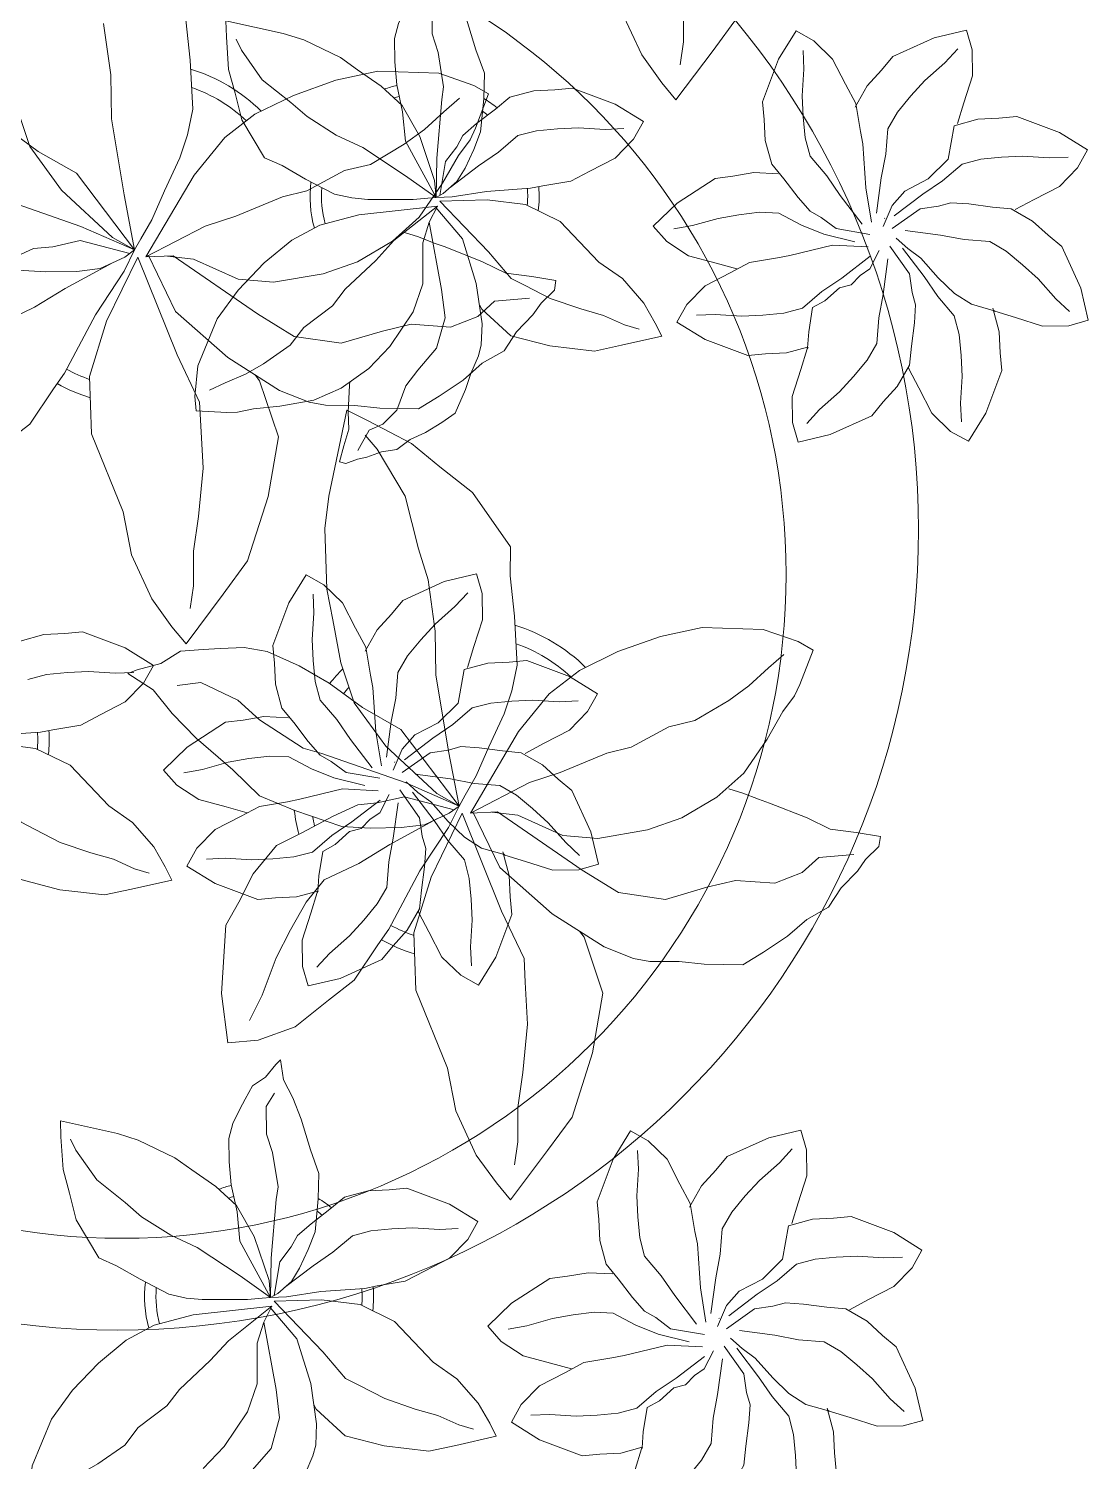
# Model space of a CAD drawing. Header units: millimetres. Extents: x 0 to 11.7, y 0 to 17.
# Drawn here: x 10.786 to 11.252, y 0.496 to 1.126 of the extents above; entities that cross this region are included whole.
import ezdxf

# ---------------------------------------------------------------- set-up
doc = ezdxf.new("R2010")
doc.units = ezdxf.units.MM
doc.layers.add('vegetacion', color=85, linetype='Continuous', lineweight=0)

msp = doc.modelspace()

# ---------------------------------------------------------------- linework, layer by layer
at = {"layer": 'vegetacion'}
for p, q in [((11.04684, 1.13425), (11.05581, 1.11483)), ((11.07413, 1.13572), (11.07417, 1.12059)), ((10.82243, 1.10606), (10.8193, 1.12862)), ((10.85548, 1.13031), (10.8573, 1.11257)), ((11.08722, 1.11684), (11.09794, 1.13151)), ((11.07087, 1.09506), (11.08722, 1.11684)), ((11.07417, 1.12059), (11.07272, 1.11055)), ((11.12709, 1.10858), (11.12675, 1.11687)), ((11.18908, 1.11143), (11.1947, 1.11753)), ((11.20098, 1.11715), (11.20114, 1.10567)), ((10.8573, 1.11257), (10.85855, 1.09107)), ((11.05581, 1.11483), (11.06469, 1.10258)), ((11.10895, 1.09428), (11.11599, 1.11305)), ((11.1803, 1.10366), (11.18908, 1.11143)), ((10.8227, 1.0868), (10.82243, 1.10606)), ((10.90269, 1.09705), (10.92142, 1.1037)), ((10.92142, 1.1037), (10.93987, 1.10764)), ((10.93987, 1.10764), (10.96658, 1.10681)), ((10.96658, 1.10681), (10.982, 1.10148)), ((11.06469, 1.10258), (11.07087, 1.09506)), ((11.12638, 1.09688), (11.12709, 1.10858)), ((11.15491, 1.10126), (11.16116, 1.10811)), ((10.88582, 1.08876), (10.90269, 1.09705)), ((10.982, 1.10148), (10.98852, 1.09776)), ((10.98852, 1.09776), (10.98277, 1.08262)), ((11.1454, 1.10196), (11.14987, 1.09355)), ((11.14955, 1.09188), (11.15491, 1.10126)), ((10.7869, 1.07452), (10.78099, 1.09219)), ((10.85855, 1.09107), (10.85615, 1.07974)), ((10.95827, 1.07897), (10.95045, 1.09262)), ((10.96569, 1.06947), (10.96788, 1.09521)), ((10.96889, 1.08988), (10.97569, 1.0958)), ((10.98326, 1.08464), (10.99149, 1.09099)), ((10.9864, 1.09561), (10.985, 1.08107)), ((11.04416, 1.09322), (11.05652, 1.08557)), ((10.82828, 1.05334), (10.8227, 1.0868)), ((10.8725, 1.07851), (10.88582, 1.08876)), ((10.88004, 1.08633), (10.89001, 1.06961)), ((10.92156, 1.07964), (10.9087, 1.08771)), ((10.95195, 1.07699), (10.95072, 1.08984)), ((10.96033, 1.08205), (10.96889, 1.08988)), ((11.19315, 1.08374), (11.19051, 1.06897)), ((11.19315, 1.08374), (11.20358, 1.08657)), ((11.20358, 1.08657), (11.21284, 1.087)), ((11.21284, 1.087), (11.22062, 1.08775)), ((10.79055, 1.07243), (10.77587, 1.0832)), ((10.85615, 1.07974), (10.85277, 1.06967)), ((10.85902, 1.06195), (10.8725, 1.07851)), ((10.95146, 1.07558), (10.96033, 1.08205)), ((10.96478, 1.05962), (10.95827, 1.07897)), ((10.97527, 1.07069), (10.98036, 1.07758)), ((10.98036, 1.07758), (10.98277, 1.08262)), ((10.80077, 1.05542), (10.7869, 1.07452)), ((10.80737, 1.06285), (10.79055, 1.07243)), ((10.93664, 1.06673), (10.95146, 1.07558)), ((10.96549, 1.05223), (10.95195, 1.07699)), ((11.15302, 1.07576), (11.15435, 1.05641)), ((11.16109, 1.06081), (11.16306, 1.07119)), ((11.25175, 1.07305), (11.24738, 1.06524)), ((10.85277, 1.06967), (10.84605, 1.05512)), ((10.92521, 1.064), (10.93664, 1.06673)), ((10.96831, 1.05848), (10.97527, 1.07069)), ((11.11822, 1.06038), (11.11296, 1.06681)), ((11.13714, 1.06173), (11.12984, 1.07029)), ((11.18807, 1.05955), (11.19663, 1.06686)), ((11.19663, 1.06686), (11.20479, 1.06901)), ((11.20479, 1.06901), (11.21401, 1.0699)), ((11.21401, 1.0699), (11.22322, 1.07032)), ((11.22322, 1.07032), (11.23492, 1.06961)), ((11.23492, 1.06961), (11.24321, 1.06995)), ((11.24738, 1.06524), (11.23938, 1.05701)), ((10.83292, 1.02911), (10.80737, 1.06285)), ((10.83792, 1.02602), (10.85902, 1.06195)), ((10.90855, 1.05502), (10.92521, 1.064)), ((10.95805, 1.04356), (10.96831, 1.05848)), ((11.08815, 1.06057), (11.07134, 1.04966)), ((11.15898, 1.04521), (11.16109, 1.06081)), ((11.17934, 1.05361), (11.18807, 1.05955)), ((10.80921, 1.03942), (10.77264, 1.05227)), ((10.82324, 1.03463), (10.80077, 1.05542)), ((10.83292, 1.02911), (10.82828, 1.05334)), ((10.84605, 1.05512), (10.84049, 1.04238)), ((10.87741, 1.04394), (10.89788, 1.05242)), ((10.89788, 1.05242), (10.90855, 1.05502)), ((11.15435, 1.05641), (11.15678, 1.04134)), ((11.16682, 1.04406), (11.17934, 1.05361)), ((11.23938, 1.05701), (11.2283, 1.0513)), ((10.96704, 1.05054), (10.98787, 1.05116)), ((10.96704, 1.05054), (10.98848, 1.02824)), ((11.21822, 1.04715), (11.2276, 1.04178)), ((11.2283, 1.0513), (11.2199, 1.04682)), ((10.84049, 1.04238), (10.83567, 1.03394)), ((10.86391, 1.03948), (10.87741, 1.04394)), ((10.94625, 1.03299), (10.95805, 1.04356)), ((11.07809, 1.03978), (11.06992, 1.03833)), ((11.08936, 1.04299), (11.07809, 1.03978)), ((11.1627, 1.04314), (11.16252, 1.04289)), ((10.83292, 1.02911), (10.80921, 1.03942)), ((10.83292, 1.02911), (10.82324, 1.03463)), ((10.83567, 1.03394), (10.83292, 1.02911)), ((10.83792, 1.02602), (10.86391, 1.03948)), ((10.78849, 1.02973), (10.77765, 1.02472)), ((10.79693, 1.03051), (10.78849, 1.02973)), ((10.80892, 1.03319), (10.79693, 1.03051)), ((10.83079, 1.02753), (10.80892, 1.03319)), ((10.82836, 1.01972), (10.83292, 1.02911)), ((10.82865, 1.02595), (10.83292, 1.02911)), ((10.93086, 1.0239), (10.94625, 1.03299)), ((10.96943, 1.03044), (10.98588, 1.02393)), ((11.06686, 1.03283), (11.07644, 1.02651)), ((11.21604, 1.0285), (11.22318, 1.02261)), ((10.82323, 1.02344), (10.80246, 1.01218)), ((10.80753, 1.01968), (10.81781, 1.02094)), ((10.81781, 1.02094), (10.82865, 1.02595)), ((10.83427, 1.02594), (10.82062, 0.99784)), ((10.83427, 1.02594), (10.8516, 0.9829)), ((10.8498, 1.02653), (10.83792, 1.02602)), ((10.83906, 1.02662), (10.85085, 1.00208)), ((10.85882, 1.02511), (10.84742, 1.02643)), ((10.8498, 1.02653), (10.88699, 1.00093)), ((10.8785, 1.0162), (10.85882, 1.02511)), ((10.93086, 1.0239), (10.91572, 1.01865)), ((10.98588, 1.02393), (10.99609, 1.0189)), ((11.07644, 1.02651), (11.08849, 1.02332)), ((11.08849, 1.02332), (11.09766, 1.02076)), ((10.78146, 1.02015), (10.79389, 1.01946)), ((10.79389, 1.01946), (10.80753, 1.01968)), ((10.81578, 1.0006), (10.82836, 1.01972)), ((10.89395, 1.01488), (10.8785, 1.0162)), ((10.91572, 1.01865), (10.89395, 1.01488)), ((10.99609, 1.0189), (11.00748, 1.01744)), ((11.00748, 1.01744), (11.01811, 1.01572)), ((11.01811, 1.01572), (11.01744, 1.01142)), ((11.08365, 1.01335), (11.09473, 1.01906)), ((10.80246, 1.01218), (10.78896, 1.00389)), ((11.01166, 1.00568), (11.01744, 1.01142)), ((11.07565, 1.00512), (11.08365, 1.01335)), ((10.78896, 1.00389), (10.77371, 0.99667)), ((10.85085, 1.00208), (10.87386, 0.98176)), ((10.98378, 0.99987), (10.99112, 1.00653)), ((10.99112, 1.00653), (11.00644, 1.00788)), ((11.00801, 1.00056), (11.01166, 1.00568)), ((11.07129, 0.9973), (11.07565, 1.00512)), ((10.80205, 0.97493), (10.81578, 1.0006)), ((10.82062, 0.99784), (10.81312, 0.97342)), ((10.88699, 1.00093), (10.90302, 0.9911)), ((10.94187, 0.99345), (10.95445, 0.99644)), ((10.95445, 0.99644), (10.97171, 0.9952)), ((10.97171, 0.9952), (10.98378, 0.99987)), ((11.00083, 0.9931), (11.00801, 1.00056)), ((11.08365, 0.98965), (11.07129, 0.9973)), ((11.08812, 1.00075), (11.07983, 1.00041)), ((11.09981, 1.00004), (11.08812, 1.00075)), ((11.23201, 0.99556), (11.22014, 0.99935)), ((10.90302, 0.9911), (10.92364, 0.98804)), ((10.92364, 0.98804), (10.94187, 0.99345)), ((10.99531, 0.9847), (11.00083, 0.9931)), ((11.10241, 0.98261), (11.08365, 0.98965)), ((10.8516, 0.9829), (10.8615, 0.96216)), ((10.98575, 0.9793), (10.99531, 0.9847)), ((10.87386, 0.98176), (10.89666, 0.96729)), ((10.97726, 0.9719), (10.98575, 0.9793)), ((10.79725, 0.96807), (10.80205, 0.97493)), ((10.81312, 0.97342), (10.81393, 0.94818)), ((10.88787, 0.97151), (10.88593, 0.97411)), ((10.89609, 0.94684), (10.88787, 0.97151)), ((10.96677, 0.96485), (10.97726, 0.9719)), ((10.78681, 0.95252), (10.79725, 0.96807)), ((10.89666, 0.96729), (10.90959, 0.9621)), ((10.95771, 0.95925), (10.96677, 0.96485)), ((10.8615, 0.96216), (10.86197, 0.95173)), ((10.90959, 0.9621), (10.91682, 0.96084)), ((10.91682, 0.96084), (10.9297, 0.96071)), ((10.91828, 0.92087), (10.92618, 0.95864)), ((10.92618, 0.95864), (10.93558, 0.95401)), ((10.9297, 0.96071), (10.94067, 0.95958)), ((10.94067, 0.95958), (10.95771, 0.95925)), ((10.77552, 0.94377), (10.78681, 0.95252)), ((10.86197, 0.95173), (10.86299, 0.93317)), ((10.93558, 0.95401), (10.95461, 0.94396)), ((10.81393, 0.94818), (10.82793, 0.91391)), ((10.89165, 0.92068), (10.89609, 0.94684)), ((10.93956, 0.94143), (10.93431, 0.94762)), ((10.9518, 0.92086), (10.93956, 0.94143)), ((10.95461, 0.94396), (10.96712, 0.93372)), ((10.86299, 0.93317), (10.86101, 0.91192)), ((10.96712, 0.93372), (10.98137, 0.9224)), ((10.8826, 0.89235), (10.89165, 0.92068)), ((10.91659, 0.90664), (10.91828, 0.92087)), ((10.95768, 0.89761), (10.9518, 0.92086)), ((10.98137, 0.9224), (10.99812, 0.89847)), ((10.82793, 0.91391), (10.8315, 0.89509)), ((10.86101, 0.91192), (10.85878, 0.89657)), ((10.91734, 0.87992), (10.91659, 0.90664)), ((10.8315, 0.89509), (10.84046, 0.87567)), ((10.85878, 0.89657), (10.85883, 0.88144)), ((10.96187, 0.88404), (10.95768, 0.89761)), ((10.99812, 0.89847), (10.99805, 0.88572)), ((10.87187, 0.87768), (10.8826, 0.89235)), ((10.965, 0.86148), (10.96187, 0.88404)), ((10.99805, 0.88572), (10.99987, 0.86798)), ((10.85553, 0.8559), (10.87187, 0.87768)), ((10.85883, 0.88144), (10.85738, 0.87139)), ((10.91999, 0.86642), (10.91734, 0.87992)), ((10.84046, 0.87567), (10.84935, 0.86342)), ((10.84935, 0.86342), (10.85553, 0.8559)), ((10.92356, 0.8476), (10.91999, 0.86642)), ((10.99987, 0.86798), (11.00113, 0.84649)), ((10.95285, 0.85054), (10.95874, 0.85769)), ((10.96528, 0.84222), (10.965, 0.86148)), ((11.04526, 0.85246), (11.064, 0.85911)), ((11.064, 0.85911), (11.08244, 0.86305)), ((11.08244, 0.86305), (11.10915, 0.86222)), ((11.10915, 0.86222), (11.12457, 0.85689)), ((11.12457, 0.85689), (11.13109, 0.85317)), ((10.85309, 0.85267), (10.84437, 0.84724)), ((10.86306, 0.85338), (10.85309, 0.85267)), ((10.87056, 0.8539), (10.86306, 0.85338)), ((10.88112, 0.85428), (10.87056, 0.8539)), ((10.89125, 0.8525), (10.88112, 0.85428)), ((10.90519, 0.84616), (10.89125, 0.8525)), ((10.93453, 0.8544), (10.93662, 0.84209)), ((10.982, 0.85464), (10.97922, 0.84553)), ((11.02839, 0.84417), (11.04526, 0.85246)), ((11.11147, 0.84529), (11.11826, 0.85121)), ((11.13109, 0.85317), (11.12535, 0.83803)), ((10.834, 0.84444), (10.8299, 0.84278)), ((10.84437, 0.84724), (10.834, 0.84444)), ((10.84117, 0.84641), (10.8368, 0.8386)), ((10.89478, 0.83808), (10.89435, 0.84734)), ((10.91844, 0.83861), (10.90519, 0.84616)), ((10.91234, 0.8393), (10.91146, 0.84851)), ((10.92947, 0.82993), (10.92356, 0.8476)), ((10.9778, 0.84458), (10.98823, 0.84742)), ((10.98823, 0.84742), (10.99749, 0.84785)), ((10.99749, 0.84785), (11.00528, 0.84859)), ((11.00113, 0.84649), (10.99872, 0.83515)), ((11.00528, 0.84859), (11.02404, 0.84155)), ((11.1029, 0.83747), (11.11147, 0.84529)), ((10.8299, 0.84278), (10.84103, 0.83564)), ((10.86196, 0.83882), (10.85165, 0.8375)), ((10.87828, 0.83112), (10.86196, 0.83882)), ((10.93312, 0.82785), (10.91844, 0.83861)), ((10.97085, 0.80875), (10.96528, 0.84222)), ((11.01507, 0.83392), (11.02839, 0.84417)), ((11.02404, 0.84155), (11.03641, 0.8339)), ((11.12294, 0.83299), (11.12535, 0.83803)), ((10.84103, 0.83564), (10.84941, 0.82527)), ((10.99872, 0.83515), (10.99535, 0.82508)), ((11.00159, 0.81737), (11.01507, 0.83392)), ((11.03641, 0.8339), (11.03204, 0.82608)), ((11.09403, 0.83099), (11.1029, 0.83747)), ((11.11784, 0.82611), (11.12294, 0.83299)), ((10.88778, 0.82251), (10.87828, 0.83112)), ((10.94334, 0.81083), (10.92947, 0.82993)), ((10.94994, 0.81826), (10.93312, 0.82785)), ((10.97273, 0.8204), (10.98128, 0.8277)), ((10.98128, 0.8277), (10.98945, 0.82986)), ((10.98945, 0.82986), (10.99866, 0.83074)), ((10.99866, 0.83074), (11.00788, 0.83116)), ((11.00788, 0.83116), (11.01957, 0.83045)), ((11.01957, 0.83045), (11.02787, 0.83079)), ((11.03204, 0.82608), (11.02404, 0.81785)), ((11.07921, 0.82214), (11.09403, 0.83099)), ((11.11088, 0.81389), (11.11784, 0.82611)), ((10.84941, 0.82527), (10.86, 0.81444)), ((10.90697, 0.80998), (10.88778, 0.82251)), ((10.964, 0.81445), (10.97273, 0.8204)), ((10.99535, 0.82508), (10.98863, 0.81053)), ((11.05113, 0.81043), (11.06778, 0.81942)), ((11.06778, 0.81942), (11.07921, 0.82214)), ((10.86, 0.81444), (10.87603, 0.80051)), ((10.9755, 0.78452), (10.94994, 0.81826)), ((10.95147, 0.8049), (10.964, 0.81445)), ((10.98049, 0.78144), (11.00159, 0.81737)), ((11.02404, 0.81785), (11.01296, 0.81214)), ((11.10062, 0.79897), (11.11088, 0.81389)), ((10.91522, 0.80768), (10.90697, 0.80998)), ((10.95178, 0.79484), (10.91522, 0.80768)), ((10.96581, 0.79004), (10.94334, 0.81083)), ((10.9755, 0.78452), (10.97085, 0.80875)), ((10.98863, 0.81053), (10.98306, 0.7978)), ((11.01296, 0.81214), (11.00455, 0.80767)), ((11.01998, 0.79936), (11.04045, 0.80783)), ((11.04045, 0.80783), (11.05113, 0.81043)), ((10.87603, 0.80051), (10.88781, 0.789)), ((10.94736, 0.80398), (10.94717, 0.80373)), ((10.9755, 0.78452), (10.95178, 0.79484)), ((10.98306, 0.7978), (10.97825, 0.78935)), ((10.98049, 0.78144), (11.00649, 0.79489)), ((11.00649, 0.79489), (11.01998, 0.79936)), ((11.08882, 0.7884), (11.10062, 0.79897)), ((10.88781, 0.789), (10.90328, 0.78259)), ((10.9515, 0.78861), (10.9395, 0.78593)), ((10.97336, 0.78294), (10.9515, 0.78861)), ((10.9755, 0.78452), (10.96581, 0.79004)), ((10.97825, 0.78935), (10.9755, 0.78452)), ((11.07343, 0.77931), (11.08882, 0.7884)), ((11.10031, 0.79027), (11.09404, 0.79219)), ((11.10709, 0.78754), (11.10031, 0.79027)), ((11.112, 0.78585), (11.10709, 0.78754)), ((10.90328, 0.78259), (10.92403, 0.77556)), ((10.93107, 0.78514), (10.92022, 0.78013)), ((10.9395, 0.78593), (10.93107, 0.78514)), ((10.96038, 0.77635), (10.97122, 0.78136)), ((10.97684, 0.78136), (10.96319, 0.75325)), ((10.97093, 0.77513), (10.9755, 0.78452)), ((10.97122, 0.78136), (10.9755, 0.78452)), ((10.97684, 0.78136), (10.99418, 0.73831)), ((10.99237, 0.78194), (10.98049, 0.78144)), ((10.98163, 0.78203), (10.99342, 0.75749)), ((11.00139, 0.78052), (10.98999, 0.78184)), ((10.99237, 0.78194), (11.02956, 0.75635)), ((11.112, 0.78585), (11.12846, 0.77934)), ((10.92022, 0.78013), (10.90647, 0.77278)), ((10.92403, 0.77556), (10.93647, 0.77487)), ((10.93647, 0.77487), (10.9501, 0.7751)), ((10.9658, 0.77886), (10.94503, 0.76759)), ((10.9501, 0.7751), (10.96038, 0.77635)), ((10.95835, 0.75601), (10.97093, 0.77513)), ((11.02107, 0.77161), (11.00139, 0.78052)), ((11.07343, 0.77931), (11.05829, 0.77406)), ((11.12846, 0.77934), (11.13866, 0.77431)), ((10.90647, 0.77278), (10.89532, 0.76722)), ((11.03652, 0.77029), (11.02107, 0.77161)), ((11.05829, 0.77406), (11.03652, 0.77029)), ((11.13866, 0.77431), (11.15006, 0.77285)), ((11.15006, 0.77285), (11.16069, 0.77113)), ((11.16069, 0.77113), (11.16001, 0.76683)), ((10.89532, 0.76722), (10.88503, 0.7547)), ((10.94503, 0.76759), (10.93153, 0.7593)), ((11.1337, 0.76194), (11.14901, 0.76329)), ((11.15423, 0.7611), (11.16001, 0.76683)), ((10.93153, 0.7593), (10.91628, 0.75208)), ((10.99342, 0.75749), (11.01643, 0.73717)), ((11.02956, 0.75635), (11.04559, 0.74652)), ((11.12635, 0.75528), (11.1337, 0.76194)), ((11.15058, 0.75597), (11.15423, 0.7611)), ((10.88503, 0.7547), (10.87875, 0.7423)), ((10.91628, 0.75208), (10.90831, 0.74224)), ((10.94463, 0.73034), (10.95835, 0.75601)), ((10.96319, 0.75325), (10.95569, 0.72883)), ((11.08444, 0.74886), (11.09702, 0.75185)), ((11.09702, 0.75185), (11.11428, 0.75061)), ((11.11428, 0.75061), (11.12635, 0.75528)), ((11.1434, 0.74852), (11.15058, 0.75597)), ((11.04559, 0.74652), (11.06621, 0.74345)), ((11.06621, 0.74345), (11.08444, 0.74886)), ((11.13788, 0.74012), (11.1434, 0.74852)), ((10.87875, 0.7423), (10.87294, 0.7321)), ((10.90831, 0.74224), (10.90144, 0.73017)), ((10.99418, 0.73831), (11.00407, 0.71757)), ((11.01643, 0.73717), (11.03923, 0.72271)), ((11.12832, 0.73471), (11.13788, 0.74012)), ((10.87294, 0.7321), (10.87104, 0.70209)), ((11.11983, 0.72731), (11.12832, 0.73471)), ((10.90144, 0.73017), (10.89519, 0.71783)), ((10.93982, 0.72349), (10.94463, 0.73034)), ((10.95569, 0.72883), (10.9565, 0.70359)), ((11.03044, 0.72692), (11.0285, 0.72952)), ((11.03866, 0.70225), (11.03044, 0.72692)), ((11.10934, 0.72026), (11.11983, 0.72731)), ((10.92938, 0.70793), (10.93982, 0.72349)), ((11.03923, 0.72271), (11.05216, 0.71751)), ((11.10028, 0.71466), (11.10934, 0.72026)), ((10.89519, 0.71783), (10.88897, 0.70139)), ((11.00407, 0.71757), (11.00455, 0.70715)), ((11.05216, 0.71751), (11.05939, 0.71626)), ((11.05939, 0.71626), (11.07227, 0.71612)), ((11.07227, 0.71612), (11.08324, 0.715)), ((11.08324, 0.715), (11.10028, 0.71466)), ((10.91809, 0.69918), (10.92938, 0.70793)), ((11.00455, 0.70715), (11.00556, 0.68859)), ((10.87104, 0.70209), (10.87391, 0.68048)), ((10.88897, 0.70139), (10.88341, 0.69025)), ((10.9565, 0.70359), (10.9705, 0.66932)), ((11.03422, 0.67609), (11.03866, 0.70225)), ((10.90347, 0.68753), (10.91809, 0.69918)), ((10.88729, 0.68165), (10.90347, 0.68753)), ((11.00556, 0.68859), (11.00358, 0.66734)), ((10.87391, 0.68048), (10.88729, 0.68165)), ((11.02517, 0.64776), (11.03422, 0.67609)), ((10.9705, 0.66932), (10.97407, 0.6505)), ((11.00358, 0.66734), (11.00136, 0.65198)), ((10.97407, 0.6505), (10.98304, 0.63109)), ((11.00136, 0.65198), (11.0014, 0.63685)), ((11.01445, 0.63309), (11.02517, 0.64776)), ((11.0014, 0.63685), (10.99995, 0.6268)), ((11.05869, 0.6373), (11.06692, 0.6293)), ((11.09337, 0.6304), (11.11161, 0.63869)), ((11.11161, 0.63869), (11.12577, 0.64202)), ((11.12577, 0.64202), (11.12821, 0.6334)), ((10.98304, 0.63109), (10.99192, 0.61883)), ((10.9981, 0.61131), (11.01445, 0.63309)), ((11.05432, 0.62483), (11.05398, 0.63313)), ((11.1163, 0.62768), (11.12193, 0.63378)), ((11.12821, 0.6334), (11.12837, 0.62193)), ((11.03617, 0.61054), (11.04322, 0.6293)), ((11.10753, 0.61991), (11.1163, 0.62768)), ((10.87795, 0.60609), (10.87541, 0.61796)), ((10.91395, 0.62303), (10.91362, 0.61187)), ((10.99192, 0.61883), (10.9981, 0.61131)), ((11.12837, 0.62193), (11.12457, 0.61005)), ((10.80428, 0.61435), (10.80727, 0.60259)), ((10.87768, 0.60888), (10.86855, 0.6173)), ((10.89292, 0.58572), (10.89511, 0.61147)), ((10.89511, 0.61147), (10.89596, 0.61711)), ((10.83592, 0.60396), (10.82881, 0.61022)), ((10.8855, 0.59522), (10.87768, 0.60888)), ((10.87918, 0.59324), (10.87795, 0.60609)), ((11.03692, 0.60275), (11.03617, 0.61054)), ((11.0771, 0.60981), (11.0792, 0.5975)), ((11.09117, 0.59866), (11.09542, 0.60596)), ((11.12457, 0.61005), (11.12179, 0.60095)), ((11.03735, 0.59349), (11.03692, 0.60275)), ((11.05491, 0.59471), (11.05403, 0.60392)), ((11.12038, 0.6), (11.11774, 0.58523)), ((11.12038, 0.6), (11.1308, 0.60283)), ((11.1308, 0.60283), (11.14006, 0.60326)), ((11.14006, 0.60326), (11.14785, 0.604)), ((11.14785, 0.604), (11.16662, 0.59696)), ((10.89271, 0.56848), (10.87918, 0.59324)), ((10.892, 0.57588), (10.8855, 0.59522)), ((10.97938, 0.59401), (10.97137, 0.58578)), ((11.16662, 0.59696), (11.17898, 0.58931)), ((10.87925, 0.57793), (10.86042, 0.59046)), ((11.13202, 0.58527), (11.14124, 0.58615)), ((11.14124, 0.58615), (11.15045, 0.58658)), ((11.15045, 0.58658), (11.16215, 0.58586)), ((11.16215, 0.58586), (11.17044, 0.5862)), ((11.17898, 0.58931), (11.17461, 0.58149)), ((10.89271, 0.56848), (10.89292, 0.58572)), ((10.89426, 0.56935), (10.89679, 0.58419)), ((10.89881, 0.57283), (10.91133, 0.58238)), ((10.90539, 0.58135), (10.90181, 0.57544)), ((11.11774, 0.58523), (11.10892, 0.57656)), ((11.1153, 0.57581), (11.12386, 0.58311)), ((11.12386, 0.58311), (11.13202, 0.58527)), ((11.17461, 0.58149), (11.16661, 0.57326)), ((10.8353, 0.57647), (10.84803, 0.56983)), ((10.89271, 0.56848), (10.87925, 0.57793)), ((11.10657, 0.56986), (11.1153, 0.57581)), ((11.09404, 0.56032), (11.10657, 0.56986)), ((11.15553, 0.56755), (11.14712, 0.56308)), ((11.16661, 0.57326), (11.15553, 0.56755)), ((11.11349, 0.5646), (11.11893, 0.56611)), ((11.11893, 0.56611), (11.12688, 0.56555)), ((11.12688, 0.56555), (11.13719, 0.56423)), ((11.08993, 0.55939), (11.08975, 0.55914)), ((11.09877, 0.55397), (11.11438, 0.55186)), ((11.11438, 0.55186), (11.12476, 0.54989)), ((11.12476, 0.54989), (11.13597, 0.54901)), ((11.12799, 0.52145), (11.12051, 0.52624)), ((11.13791, 0.51864), (11.12799, 0.52145))]:
    msp.add_line(p, q, dxfattribs=at)
for points in [[(10.95072, 1.08984), (10.94819, 1.1017), (10.94722, 1.11183), (10.94717, 1.12203), (10.94886, 1.12868), (10.95197, 1.135), (10.95434, 1.13942), (10.9575, 1.14529), (10.96318, 1.1491), (10.96772, 1.15465), (10.96985, 1.15668), (10.97115, 1.14797), (10.97516, 1.14004), (10.97885, 1.13064), (10.98294, 1.11708), (10.98672, 1.10677), (10.9864, 1.09561)], [(10.96788, 1.09521), (10.96873, 1.10086), (10.96636, 1.11595), (10.96372, 1.12408), (10.96349, 1.1361), (10.96711, 1.14202)], [(10.95045, 1.09262), (10.94132, 1.10105), (10.93085, 1.10836), (10.92337, 1.11367), (10.90732, 1.12142), (10.89821, 1.12428), (10.87308, 1.1298), (10.87333, 1.12282), (10.87424, 1.1085), (10.87705, 1.0981), (10.88004, 1.08633)], [(10.9087, 1.08771), (10.90158, 1.09397), (10.88905, 1.10389), (10.87989, 1.11696), (10.87757, 1.12185)], [(11.11599, 1.11305), (11.12364, 1.12541), (11.13146, 1.12104), (11.13969, 1.11304), (11.1454, 1.10196)], [(11.16116, 1.10811), (11.16614, 1.11415), (11.18439, 1.12244), (11.19854, 1.12576), (11.20098, 1.11715)], [(11.16306, 1.07119), (11.16395, 1.0824), (11.16819, 1.0897), (11.17409, 1.09684), (11.1803, 1.10366)], [(11.20114, 1.10567), (11.19734, 1.0938), (11.19456, 1.08469)], [(10.99149, 1.09099), (10.99791, 1.09626), (11.00834, 1.09909), (11.0176, 1.09952), (11.02539, 1.10026), (11.04416, 1.09322)], [(11.12984, 1.07029), (11.12768, 1.07845), (11.1268, 1.08767), (11.12638, 1.09688)], [(11.11296, 1.06681), (11.11012, 1.07723), (11.10969, 1.0865), (11.10895, 1.09428)], [(11.14987, 1.09355), (11.15197, 1.08125), (11.15302, 1.07576)], [(11.05652, 1.08557), (11.05215, 1.07775), (11.04415, 1.06952), (11.03307, 1.06381), (11.02466, 1.05934), (11.01235, 1.05724), (11.00687, 1.05619), (10.98751, 1.05486), (10.97244, 1.05244), (10.96549, 1.05223), (10.96569, 1.06947)], [(10.96703, 1.0531), (10.96956, 1.06794), (10.97447, 1.0745), (10.97725, 1.07941), (10.98326, 1.08464)], [(11.22062, 1.08775), (11.23939, 1.08071), (11.25175, 1.07305)], [(10.96549, 1.05223), (10.95202, 1.06168), (10.9332, 1.07421), (10.92156, 1.07964)], [(10.985, 1.08107), (10.98202, 1.07332), (10.97816, 1.0651), (10.97459, 1.05919), (10.96858, 1.05396), (10.96549, 1.05223)], [(10.97158, 1.05658), (10.98411, 1.06613), (10.99284, 1.07207), (11.00139, 1.07937), (11.00956, 1.08153), (11.01877, 1.08241), (11.02799, 1.08284), (11.03968, 1.08212), (11.04798, 1.08246)], [(10.89001, 1.06961), (10.89778, 1.06617), (10.90807, 1.06021), (10.9208, 1.05358), (10.92835, 1.05194), (10.9354, 1.05124), (10.94608, 1.05135), (10.95535, 1.05126), (10.9618, 1.05187), (10.96549, 1.05223), (10.96478, 1.05962)], [(11.19051, 1.06897), (11.18169, 1.0603), (11.17138, 1.05499), (11.16584, 1.04869), (11.16189, 1.03946)], [(11.11585, 1.06256), (11.10506, 1.06309), (11.09592, 1.06152), (11.08815, 1.06057)], [(11.15612, 1.03593), (11.14127, 1.03846), (11.13471, 1.04336), (11.1298, 1.04615), (11.12457, 1.05216), (11.11822, 1.06038)], [(11.15264, 1.04048), (11.14309, 1.053), (11.13714, 1.06173)], [(10.966, 1.04835), (10.93148, 1.04458), (10.91429, 1.03999), (10.90195, 1.03337), (10.88989, 1.02338), (10.87843, 1.01141), (10.86913, 0.99873), (10.86064, 0.97815), (10.85943, 0.96461), (10.86003, 0.95838), (10.8735, 0.95758)], [(10.966, 1.04835), (10.94689, 1.03318), (10.93889, 1.02445), (10.92545, 1.01179), (10.91983, 1.00456), (10.90731, 0.99497), (10.90134, 0.98722), (10.88955, 0.97898), (10.8816, 0.97444), (10.87272, 0.97061), (10.8659, 0.96746)], [(10.96533, 1.04782), (10.97703, 1.03394), (10.98309, 1.0144), (10.98566, 0.99658), (10.98528, 0.9873), (10.98407, 0.98256), (10.98063, 0.97469), (10.97832, 0.96771), (10.97387, 0.95726), (10.96798, 0.95328), (10.96083, 0.94883), (10.95401, 0.94568), (10.94811, 0.94135), (10.9415, 0.94029), (10.935, 0.93796), (10.93089, 0.93714), (10.92582, 0.9352)], [(10.93586, 0.97698), (10.94503, 0.98669), (10.95533, 1.00195), (10.9596, 1.01415), (10.95955, 1.03215), (10.96244, 1.04126), (10.966, 1.04835)], [(10.98787, 1.05116), (11.00476, 1.04905), (11.01989, 1.04166), (11.0369, 1.02378), (11.04737, 1.01647), (11.05673, 1.00571), (11.06175, 0.99696), (11.06463, 0.99115), (11.04692, 0.98716), (11.03507, 0.98465), (11.01537, 0.98689), (10.99825, 0.99134), (10.9855, 1.00308), (10.98445, 1.00497)], [(11.07134, 1.04966), (11.06091, 1.03953), (11.06686, 1.03283)], [(11.16587, 1.03847), (11.17815, 1.04718), (11.18626, 1.04835), (11.1917, 1.04985), (11.19965, 1.0493), (11.20996, 1.04797), (11.21822, 1.04715)], [(10.96244, 1.04126), (10.96785, 1.01165), (10.96944, 0.99922), (10.96567, 0.98584), (10.9574, 0.97623), (10.95214, 0.9694), (10.94818, 0.95857), (10.94204, 0.9525), (10.93598, 0.94986), (10.93098, 0.94092)], [(11.14949, 1.03271), (11.13581, 1.0361), (11.126, 1.04003), (11.11608, 1.04532), (11.10764, 1.04567), (11.09845, 1.04456), (11.08936, 1.04299)], [(11.2276, 1.04178), (11.23445, 1.03554), (11.24049, 1.03056), (11.24878, 1.01231), (11.2521, 0.99816), (11.24349, 0.99572), (11.23201, 0.99556)], [(10.96943, 1.03044), (10.96452, 1.03213), (10.95774, 1.03486), (10.95147, 1.03678)], [(11.21068, 1.00238), (11.20076, 1.00519), (11.19328, 1.00998), (11.18615, 1.0169), (11.17848, 1.0255), (11.17275, 1.02968), (11.16757, 1.03434)], [(11.17155, 1.03771), (11.18715, 1.03561), (11.19753, 1.03364), (11.20874, 1.03275), (11.21604, 1.0285)], [(10.98848, 1.02824), (10.99839, 1.01656), (11.0046, 1.01342), (11.01561, 1.00773), (11.02907, 1.00313), (11.03902, 1.00028), (11.04821, 0.99612), (11.05471, 0.99426)], [(11.09473, 1.01906), (11.10314, 1.02353), (11.11545, 1.02563), (11.12093, 1.02668), (11.13969, 1.03125), (11.15536, 1.03044)], [(11.16481, 1.03083), (11.17352, 1.01854), (11.17469, 1.01044), (11.17619, 1.00499), (11.17564, 0.99705), (11.17431, 0.98674), (11.17349, 0.97847), (11.16812, 0.9691), (11.16188, 0.96225), (11.1569, 0.95621), (11.13865, 0.94792), (11.1245, 0.94459), (11.12206, 0.95321), (11.1219, 0.96468), (11.12569, 0.97656), (11.12848, 0.98566), (11.12897, 0.98637)], [(11.12872, 0.98602), (11.12919, 0.99309), (11.13094, 1.00376), (11.13636, 1.00675), (11.14268, 1.0125), (11.14782, 1.01382), (11.15182, 1.0179), (11.15608, 1.02078), (11.16014, 1.02879)], [(11.1704, 1.02988), (11.17995, 1.01736), (11.18589, 1.00862), (11.1932, 1.00007), (11.19535, 0.9919), (11.19624, 0.98269), (11.19666, 0.97347), (11.19595, 0.96178), (11.19629, 0.95348)], [(11.15622, 1.02629), (11.1437, 1.01675), (11.13496, 1.0108), (11.12641, 1.0035), (11.11824, 1.00134), (11.10903, 1.00046), (11.09981, 1.00004)], [(11.16405, 1.02515), (11.16195, 1.00954), (11.15998, 0.99917), (11.15909, 0.98795), (11.15484, 0.98065), (11.14895, 0.97351), (11.14274, 0.9667), (11.13396, 0.95893), (11.12834, 0.95283)], [(11.22318, 1.02261), (11.23, 1.0164), (11.23777, 1.00762), (11.24387, 1.002)], [(11.21008, 1.00355), (11.21291, 0.99312), (11.21334, 0.98386), (11.21409, 0.97607), (11.20705, 0.95731), (11.1994, 0.94495), (11.19158, 0.94931), (11.18335, 0.95731), (11.17764, 0.96839), (11.17316, 0.9768), (11.17302, 0.97765)], [(11.22014, 0.99935), (11.21103, 1.00214), (11.21033, 1.00263)], [(11.12874, 0.9863), (11.11946, 0.98378), (11.1102, 0.98335), (11.10241, 0.98261)], [(10.93586, 0.97698), (10.9237, 0.96838), (10.91163, 0.96303), (10.89679, 0.96033), (10.88513, 0.95921), (10.87815, 0.95769), (10.8735, 0.95758)], [(10.92757, 0.97112), (10.92737, 0.96959), (10.92684, 0.9578), (10.92711, 0.95022), (10.92488, 0.94289), (10.92302, 0.93596), (10.92582, 0.9352)], [(10.89435, 0.84734), (10.8936, 0.85513), (10.90064, 0.87389), (10.9083, 0.88625), (10.91611, 0.88189), (10.92434, 0.87388), (10.93006, 0.8628), (10.93453, 0.8544)], [(10.9342, 0.85273), (10.93957, 0.8621), (10.94581, 0.86895), (10.95079, 0.87499), (10.96904, 0.88328), (10.98319, 0.88661), (10.98563, 0.87799), (10.9858, 0.86651), (10.982, 0.85464)], [(10.91146, 0.84851), (10.91103, 0.85773), (10.91174, 0.86942), (10.91141, 0.87771)], [(10.95874, 0.85769), (10.96496, 0.8645), (10.97373, 0.87227), (10.97936, 0.87837)], [(10.75912, 0.83534), (10.76191, 0.84026), (10.76792, 0.84548), (10.77614, 0.85183), (10.78257, 0.8571), (10.79299, 0.85993), (10.80226, 0.86036), (10.81004, 0.86111), (10.82881, 0.85407), (10.84117, 0.84641)], [(10.94364, 0.80605), (10.94574, 0.82166), (10.94771, 0.83203), (10.9486, 0.84325), (10.95285, 0.85054)], [(10.9778, 0.84458), (10.97517, 0.82982), (10.96635, 0.82114), (10.95603, 0.81583), (10.95049, 0.80954), (10.94655, 0.8003)], [(10.8368, 0.8386), (10.8288, 0.83036), (10.81772, 0.82465), (10.80931, 0.82018), (10.79701, 0.81809), (10.79152, 0.81704), (10.77217, 0.8157), (10.7571, 0.81328), (10.75014, 0.81307), (10.75035, 0.83031)], [(10.78605, 0.84021), (10.79421, 0.84237), (10.80343, 0.84325), (10.81264, 0.84368), (10.82434, 0.84297), (10.83263, 0.8433)], [(10.94077, 0.79677), (10.92593, 0.7993), (10.91937, 0.8042), (10.91445, 0.80699), (10.90923, 0.813), (10.90287, 0.82123), (10.89761, 0.82765), (10.89478, 0.83808)], [(10.93729, 0.80132), (10.92774, 0.81384), (10.9218, 0.82258), (10.9145, 0.83113), (10.91234, 0.8393)], [(10.93662, 0.84209), (10.93767, 0.83661), (10.939, 0.81725), (10.94143, 0.80218)], [(10.9005, 0.8234), (10.88971, 0.82393), (10.88058, 0.82236), (10.87281, 0.82141), (10.85599, 0.8105), (10.84557, 0.80037), (10.85151, 0.79367), (10.8611, 0.78736), (10.87314, 0.78416), (10.88232, 0.7816)], [(10.7517, 0.81139), (10.77252, 0.81201), (10.78942, 0.80989), (10.80454, 0.80251), (10.82156, 0.78462), (10.83203, 0.77731), (10.84138, 0.76656), (10.84641, 0.7578), (10.84929, 0.75199), (10.83158, 0.748), (10.81973, 0.74549), (10.80003, 0.74773), (10.7829, 0.75218), (10.77015, 0.76392), (10.7691, 0.76581)], [(10.7517, 0.81139), (10.77314, 0.78908), (10.78305, 0.7774), (10.78925, 0.77426), (10.80026, 0.76857), (10.81373, 0.76397), (10.82367, 0.76113), (10.83286, 0.75696), (10.83936, 0.7551)], [(10.93415, 0.79355), (10.92046, 0.79694), (10.91066, 0.80087), (10.90073, 0.80616), (10.8923, 0.80652), (10.88311, 0.8054), (10.87401, 0.80383), (10.86275, 0.80062), (10.85458, 0.79917)], [(10.95052, 0.79931), (10.96281, 0.80802), (10.97091, 0.80919), (10.97636, 0.81069), (10.9843, 0.81014), (10.99461, 0.80881), (11.00288, 0.80799), (11.01225, 0.80262), (11.01911, 0.79638), (11.02514, 0.7914), (11.03343, 0.77315), (11.03676, 0.759), (11.02814, 0.75656), (11.01667, 0.7564), (11.00479, 0.76019), (10.99569, 0.76298), (10.99499, 0.76347)], [(10.99534, 0.76323), (10.98542, 0.76604), (10.97794, 0.77082), (10.9708, 0.77774), (10.96314, 0.78634), (10.95741, 0.79053), (10.95223, 0.79518)], [(10.9562, 0.79856), (10.97181, 0.79645), (10.98219, 0.79448), (10.9934, 0.79359), (11.0007, 0.78935), (11.00784, 0.78345), (11.01466, 0.77724), (11.02242, 0.76846), (11.02852, 0.76284)], [(10.9134, 0.74715), (10.90412, 0.74462), (10.89486, 0.7442), (10.88707, 0.74345), (10.8683, 0.75049), (10.85594, 0.75814), (10.86031, 0.76596), (10.86831, 0.77419), (10.87939, 0.7799), (10.8878, 0.78437), (10.90011, 0.78647), (10.90559, 0.78752), (10.92434, 0.79209), (10.94001, 0.79128)], [(10.94947, 0.79167), (10.95817, 0.77939), (10.95934, 0.77128), (10.96085, 0.76583), (10.96029, 0.75789), (10.95897, 0.74758), (10.95815, 0.73931), (10.95278, 0.72994), (10.94653, 0.72309), (10.94155, 0.71705), (10.92331, 0.70876), (10.90915, 0.70543), (10.90671, 0.71405), (10.90655, 0.72553), (10.91035, 0.7374), (10.91313, 0.74651), (10.91363, 0.74721)], [(10.91338, 0.74686), (10.91384, 0.75393), (10.9156, 0.7646), (10.92102, 0.76759), (10.92734, 0.77334), (10.93248, 0.77466), (10.93648, 0.77875), (10.94073, 0.78163), (10.94479, 0.78963)], [(10.95506, 0.79072), (10.96461, 0.7782), (10.97055, 0.76947), (10.97785, 0.76091), (10.98001, 0.75275), (10.98089, 0.74353), (10.98132, 0.73431), (10.9806, 0.72262), (10.98094, 0.71433)], [(10.94088, 0.78714), (10.92835, 0.77759), (10.91962, 0.77165), (10.91106, 0.76434), (10.9029, 0.76219), (10.89368, 0.7613), (10.88447, 0.76088), (10.87277, 0.76159), (10.86448, 0.76125)], [(10.94871, 0.78599), (10.9466, 0.77038), (10.94463, 0.76001), (10.94375, 0.74879), (10.9395, 0.7415), (10.93361, 0.73435), (10.92739, 0.72754), (10.91862, 0.71977), (10.91299, 0.71367)], [(10.99474, 0.76439), (10.99757, 0.75396), (10.998, 0.7447), (10.99874, 0.73692), (10.9917, 0.71815), (10.98405, 0.70579), (10.97623, 0.71016), (10.968, 0.71816), (10.96229, 0.72924), (10.95782, 0.73764), (10.95768, 0.73849)], [(10.87541, 0.61796), (10.87444, 0.62808), (10.8744, 0.63829), (10.87609, 0.64493), (10.8792, 0.65125), (10.88157, 0.65567), (10.88473, 0.66154), (10.89041, 0.66536), (10.89494, 0.6709), (10.89707, 0.67294), (10.89837, 0.66422), (10.90239, 0.65629), (10.90608, 0.64689), (10.91017, 0.63334), (10.91395, 0.62303)], [(10.89596, 0.61711), (10.89358, 0.63221), (10.89094, 0.64033), (10.89072, 0.65236), (10.89434, 0.65827)], [(10.86855, 0.6173), (10.85808, 0.62461), (10.8506, 0.62992), (10.83455, 0.63768), (10.82544, 0.64054), (10.80031, 0.64605), (10.80056, 0.63907), (10.80147, 0.62475), (10.80428, 0.61435)], [(10.82881, 0.61022), (10.81628, 0.62015), (10.80712, 0.63322), (10.80479, 0.6381)], [(11.04322, 0.6293), (11.05087, 0.64166), (11.05869, 0.6373)], [(11.07677, 0.60814), (11.08214, 0.61751), (11.08839, 0.62436), (11.09337, 0.6304)], [(11.05403, 0.60392), (11.0536, 0.61314), (11.05432, 0.62483)], [(11.06692, 0.6293), (11.07263, 0.61822), (11.0771, 0.60981)], [(11.09542, 0.60596), (11.10131, 0.6131), (11.10753, 0.61991)], [(10.89679, 0.58419), (10.90169, 0.59075), (10.90448, 0.59567), (10.91049, 0.60089), (10.91872, 0.60725), (10.92514, 0.61251), (10.93557, 0.61534), (10.94483, 0.61577), (10.95262, 0.61652), (10.97138, 0.60948), (10.98374, 0.60182), (10.97938, 0.59401)], [(10.91362, 0.61187), (10.91223, 0.59733), (10.90925, 0.58958), (10.90539, 0.58135)], [(10.80727, 0.60259), (10.81724, 0.58587), (10.82501, 0.58242), (10.8353, 0.57647)], [(10.86042, 0.59046), (10.84879, 0.5959), (10.83592, 0.60396)], [(10.91133, 0.58238), (10.92007, 0.58832), (10.92862, 0.59562), (10.93679, 0.59778), (10.946, 0.59867), (10.95522, 0.59909), (10.96691, 0.59838), (10.9752, 0.59871)], [(11.08621, 0.56146), (11.08832, 0.57707), (11.09029, 0.58745), (11.09117, 0.59866)], [(11.08334, 0.55218), (11.0685, 0.55471), (11.06194, 0.55962), (11.05703, 0.5624), (11.0518, 0.56841), (11.04545, 0.57664), (11.04018, 0.58306), (11.03735, 0.59349)], [(11.07986, 0.55673), (11.07031, 0.56926), (11.06437, 0.57799), (11.05707, 0.58654), (11.05491, 0.59471)], [(11.0792, 0.5975), (11.08025, 0.59202), (11.08158, 0.57266), (11.084, 0.55759)], [(10.97137, 0.58578), (10.9603, 0.58007), (10.95189, 0.57559), (10.93958, 0.5735), (10.9341, 0.57245), (10.91474, 0.57112), (10.89967, 0.56869), (10.89271, 0.56848)], [(10.84803, 0.56983), (10.85558, 0.5682), (10.86262, 0.5675), (10.87331, 0.56761), (10.88258, 0.56751), (10.88903, 0.56813), (10.89271, 0.56848), (10.892, 0.57588)], [(10.90181, 0.57544), (10.8958, 0.57022), (10.89271, 0.56848)], [(11.04307, 0.57882), (11.03228, 0.57934), (11.02315, 0.57777), (11.01538, 0.57682), (10.99857, 0.56591), (10.98814, 0.55578), (10.99409, 0.54909), (11.00367, 0.54277), (11.01572, 0.53957), (11.02489, 0.53701)], [(11.10892, 0.57656), (11.0986, 0.57124), (11.09306, 0.56495), (11.08912, 0.55572)], [(10.89427, 0.5668), (10.91509, 0.56742), (10.93199, 0.56531), (10.94712, 0.55792), (10.96413, 0.54004), (10.9746, 0.53272), (10.98395, 0.52197), (10.98898, 0.51322), (10.99186, 0.5074), (10.97415, 0.50342), (10.9623, 0.5009), (10.9426, 0.50314), (10.92548, 0.50759), (10.91272, 0.51933), (10.91168, 0.52122)], [(10.89322, 0.5646), (10.85871, 0.56084), (10.84152, 0.55624), (10.82918, 0.54963), (10.81711, 0.53963), (10.80566, 0.52766), (10.79636, 0.51499), (10.78787, 0.4944), (10.78666, 0.48086), (10.78725, 0.47464), (10.80072, 0.47383)], [(10.89322, 0.5646), (10.87412, 0.54944), (10.86611, 0.54071), (10.85268, 0.52804), (10.84706, 0.52082), (10.83454, 0.51123), (10.82856, 0.50347), (10.81677, 0.49523), (10.80882, 0.4907), (10.79995, 0.48686), (10.79312, 0.48372)], [(10.89255, 0.56407), (10.90425, 0.55019), (10.91032, 0.53065), (10.91288, 0.51283), (10.91251, 0.50355), (10.9113, 0.49881), (10.90786, 0.49095), (10.90555, 0.48397), (10.90109, 0.47351), (10.89521, 0.46954), (10.88806, 0.46508), (10.88124, 0.46194), (10.87534, 0.4576), (10.86872, 0.45654), (10.86223, 0.45421), (10.85811, 0.45339), (10.85305, 0.45145)], [(10.86309, 0.49323), (10.87225, 0.50295), (10.88256, 0.51821), (10.88683, 0.5304), (10.88678, 0.5484), (10.88967, 0.55752), (10.89322, 0.5646)], [(10.89427, 0.5668), (10.91571, 0.5445), (10.92562, 0.53281), (10.93183, 0.52967), (10.94283, 0.52398), (10.9563, 0.51938), (10.96624, 0.51654), (10.97543, 0.51238), (10.98194, 0.51051)], [(11.07672, 0.54896), (11.06304, 0.55236), (11.05323, 0.55628), (11.04331, 0.56158), (11.03487, 0.56193), (11.02568, 0.56081), (11.01659, 0.55924), (11.00532, 0.55603), (10.99715, 0.55458)], [(11.09309, 0.55472), (11.10538, 0.56343), (11.11349, 0.5646)], [(11.13719, 0.56423), (11.14545, 0.56341), (11.15483, 0.55804), (11.16168, 0.55179), (11.16771, 0.54681), (11.176, 0.52856), (11.17933, 0.51441), (11.17072, 0.51197), (11.15924, 0.51181), (11.14737, 0.51561), (11.13826, 0.51839), (11.13756, 0.51889)], [(10.88967, 0.55752), (10.89507, 0.52791), (10.89667, 0.51547), (10.8929, 0.5021), (10.88463, 0.49249), (10.87937, 0.48565), (10.87541, 0.47482), (10.86927, 0.46876), (10.86321, 0.46611), (10.85821, 0.45717)], [(11.12051, 0.52624), (11.11337, 0.53315), (11.10571, 0.54175), (11.09998, 0.54594), (11.0948, 0.55059)], [(11.13597, 0.54901), (11.14327, 0.54476), (11.15041, 0.53886), (11.15723, 0.53265), (11.16499, 0.52388), (11.1711, 0.51825)], [(11.05597, 0.50256), (11.04669, 0.50004), (11.03743, 0.49961), (11.02964, 0.49886), (11.01087, 0.5059), (10.99851, 0.51356), (11.00288, 0.52137), (11.01088, 0.5296), (11.02196, 0.53531), (11.03037, 0.53979), (11.04268, 0.54188), (11.04816, 0.54293), (11.06692, 0.5475), (11.08259, 0.54669)], [(11.08345, 0.54255), (11.07092, 0.533), (11.06219, 0.52706), (11.05364, 0.51976), (11.04547, 0.5176), (11.03625, 0.51671), (11.02704, 0.51629), (11.01535, 0.517), (11.00705, 0.51667)], [(11.09204, 0.54708), (11.10074, 0.5348), (11.10191, 0.52669), (11.10342, 0.52125), (11.10286, 0.5133), (11.10154, 0.50299), (11.10072, 0.49473), (11.09535, 0.48535), (11.0891, 0.4785), (11.08413, 0.47247), (11.06588, 0.46417), (11.05173, 0.46085), (11.04929, 0.46946), (11.04912, 0.48094), (11.05292, 0.49281), (11.0557, 0.50192), (11.0562, 0.50262)], [(11.05595, 0.50227), (11.05641, 0.50934), (11.05817, 0.52001), (11.06359, 0.523), (11.06991, 0.52875), (11.07505, 0.53007), (11.07905, 0.53416), (11.08331, 0.53704), (11.08737, 0.54505)], [(11.09763, 0.54614), (11.10718, 0.53361), (11.11312, 0.52488), (11.12042, 0.51632), (11.12258, 0.50816), (11.12346, 0.49894), (11.12389, 0.48973), (11.12318, 0.47803), (11.12351, 0.46974)], [(11.09128, 0.54141), (11.08918, 0.5258), (11.08721, 0.51542), (11.08632, 0.50421), (11.08207, 0.49691), (11.07618, 0.48977), (11.06996, 0.48295), (11.06119, 0.47518), (11.05556, 0.46908)], [(11.13731, 0.5198), (11.14014, 0.50938), (11.14057, 0.50012), (11.14132, 0.49233)]]:
    msp.add_lwpolyline(points, dxfattribs=at)
for centre, radius in [((10.82544, 0.90611), 0.35201), ((10.82732, 0.88642), 0.29194)]:
    msp.add_circle(centre, radius, dxfattribs=at)
for centre, radius, start, end in [((10.83552, 1.03636), 0.07554, 45.3765, 73.06213), ((10.83552, 1.03636), 0.06799, 46.76897, 70.69116), ((10.96037, 1.05263), 0.05036, 103.94889, 110.55273), ((10.96037, 1.05263), 0.04532, 104.16052, 107.29356), ((10.96037, 1.05263), 0.04532, 52.1699, 55.76909), ((10.96037, 1.05263), 0.05036, 50.72673, 58.87784), ((10.96037, 1.05263), 0.05036, 172.73849, 196.00882), ((10.96037, 1.05263), 0.04532, 175.10946, 195.35991), ((10.96037, 1.05263), 0.04532, 355.0037, 4.39758), ((10.96037, 1.05263), 0.05036, 352.81518, 4.86352), ((10.83552, 1.03636), 0.06799, 241.40304, 250.79692), ((10.83552, 1.03636), 0.07554, 240.93711, 252.98544), ((10.97809, 0.79177), 0.07554, 45.3765, 73.06213), ((10.97809, 0.79177), 0.06799, 46.76897, 70.69116), ((10.97809, 0.79177), 0.07554, 135.2479, 141.85173), ((10.97809, 0.79177), 0.06799, 138.50706, 141.6401), ((10.74503, 0.81347), 0.04532, 355.0037, 4.39758), ((10.74503, 0.81347), 0.05036, 352.81518, 4.86352), ((10.97809, 0.79177), 0.07554, 186.92278, 195.07389), ((10.97809, 0.79177), 0.06799, 190.03153, 193.63072), ((10.97809, 0.79177), 0.06799, 241.40304, 250.79692), ((10.97809, 0.79177), 0.07554, 240.93711, 252.98544), ((10.8876, 0.56888), 0.05036, 103.94889, 110.55273), ((10.8876, 0.56888), 0.04532, 104.16052, 107.29356), ((10.8876, 0.56888), 0.05036, 50.72673, 58.87784), ((10.8876, 0.56888), 0.04532, 52.1699, 55.76909), ((10.8876, 0.56888), 0.05036, 172.73849, 196.00882), ((10.8876, 0.56888), 0.04532, 175.10946, 195.35991), ((10.8876, 0.56888), 0.04532, 355.0037, 4.39758), ((10.8876, 0.56888), 0.05036, 352.81518, 4.86352)]:
    msp.add_arc(centre, radius, start, end, dxfattribs=at)

doc.saveas('drawing.dxf')
